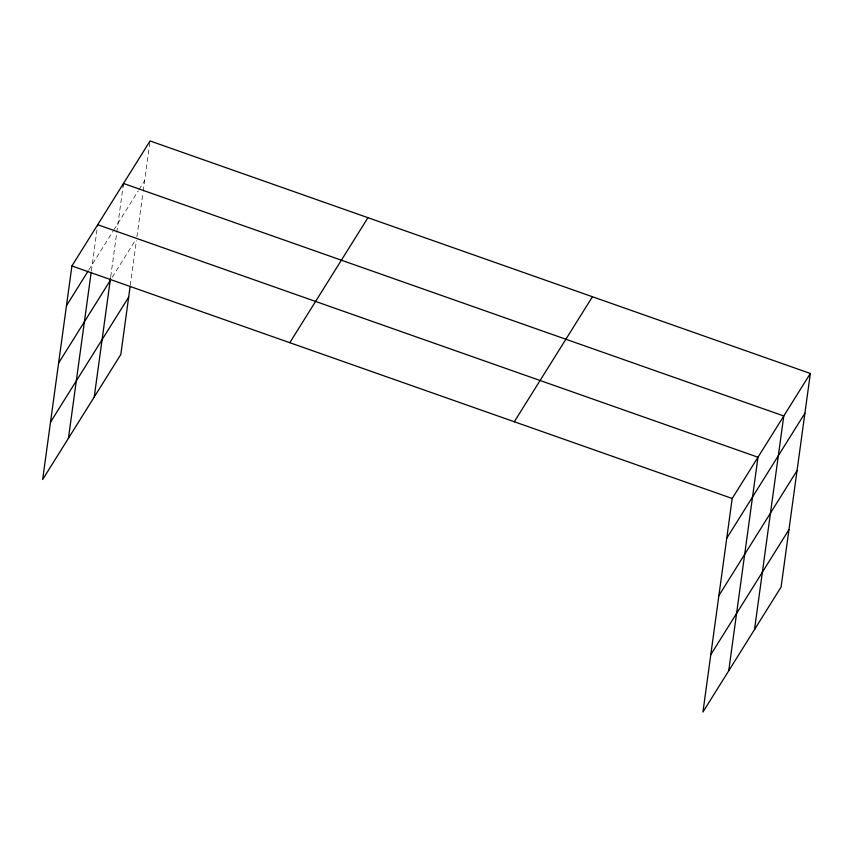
<?xml version="1.0" encoding="UTF-8"?>
<svg xmlns="http://www.w3.org/2000/svg" width="853" height="853" viewBox="0 0 853 853"><rect width="100%" height="100%" fill="white"/><g stroke="black" fill="none" stroke-linecap="round" stroke-linejoin="round"><path stroke-width="0.64" stroke-dasharray="4.26 3.2" d="M91.356 270.966L97.519 225.992M110.719 276.649L116.616 233.626M116.797 232.315L123.131 186.029M130.285 285.329L136.395 240.685M136.938 236.75L143.005 192.426M143.187 191.125L149.883 142.238M88.765 270.017L113.161 231.003M113.865 229.883L138.325 190.752M139.018 189.643L144.615 180.687M112.287 277.204L135.36 240.29"/><path stroke-width="1.28" d="M810.35 373.475L732.194 498.483L702.936 712.042L781.092 587.035L810.35 373.475L150.064 140.958L71.908 265.965L42.65 479.525L120.806 354.517L130.104 286.651M68.443 438.271L91.186 272.267M94.235 397.018L110.549 277.95M123.131 186.029L123.482 183.459L783.779 415.976L754.521 629.535M728.729 670.789L757.986 457.229L97.69 224.712M66.459 305.694L88.072 271.137M58.601 363.058L110.186 280.552M50.508 422.16L128.664 297.153M289.796 342.693L367.952 217.686M514.295 421.755L592.451 296.748M726.756 538.211L804.912 413.204M718.898 595.575L797.054 470.568M710.794 654.677L788.95 529.67M71.908 265.965L732.194 498.483"/></g></svg>
